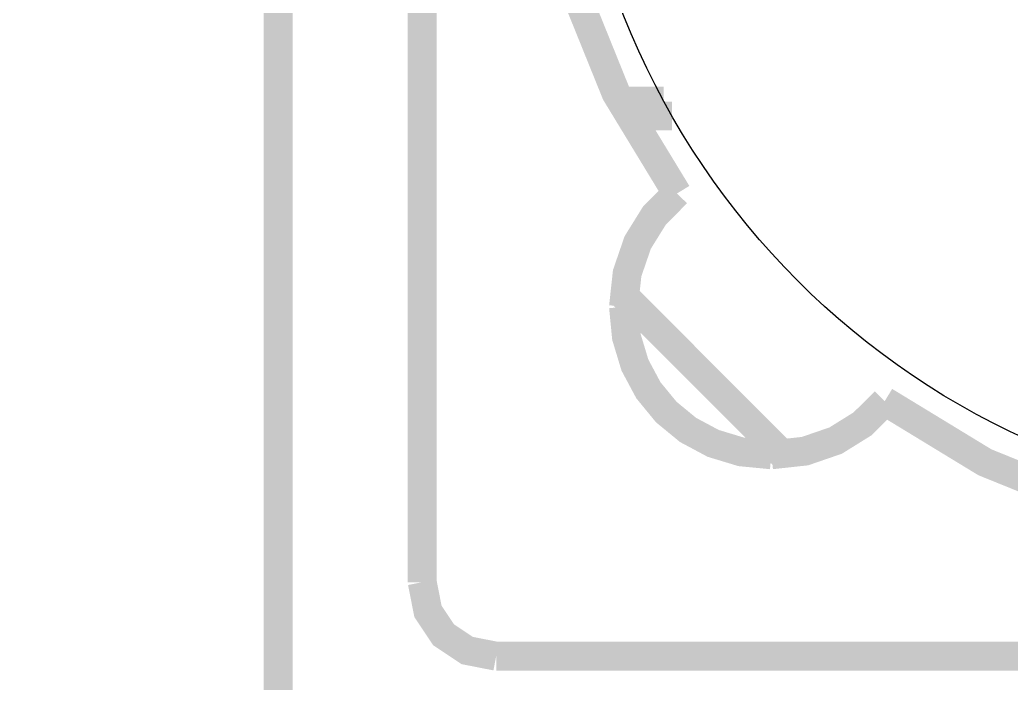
# Model space of a CAD drawing. Header units: millimetres. Extents: x 123.5 to 144.3, y 105.4 to 121.6.
# Drawn here: x 130.917 to 131.46, y 111.134 to 111.497 of the extents above; entities that cross this region are included whole.
import ezdxf

# ---------------------------------------------------------------- set-up
doc = ezdxf.new("R2010")
doc.units = ezdxf.units.MM
doc.layers.add('DESC', color=250, linetype='Continuous')

# ---------------------------------------------------------------- blocks, each defined once
blk = doc.blocks.new('CCRPBoard')
at = {"const_width": 0.008}
for points in [[(131.3134007818693, 112.6152656509165), (131.3134007818693, 113.0861316509165)], [(131.3134007818693, 112.6152656509165), (131.3134007818693, 113.0861316509165)], [(131.3134007818693, 112.6152656509165), (131.3134007818693, 113.0861316509165)], [(131.2474877818693, 112.8806876509165), (131.2734877818692, 112.8806876509165), (131.2734877818692, 112.4709276509165), (130.8824467818692, 112.4709276509165), (130.8824467818692, 112.8806876509165), (130.9084467818693, 112.8806876509165)], [(131.2474877818693, 112.8806876509165), (131.2734877818692, 112.8806876509165), (131.2734877818692, 112.4709276509165), (130.8824467818692, 112.4709276509165), (130.8824467818692, 112.8806876509165), (130.9084467818693, 112.8806876509165)], [(131.2474877818693, 112.8806876509165), (131.2734877818692, 112.8806876509165), (131.2734877818692, 112.4709276509165), (130.8824467818692, 112.4709276509165), (130.8824467818692, 112.8806876509165), (130.9084467818693, 112.8806876509165)], [(131.3441087818693, 112.8506986509165), (131.3467787818693, 112.8150446509165), (131.3545487818693, 112.7814886509165), (131.3670547818693, 112.7505686509165), (131.3839377818693, 112.7228226509165)], [(131.3441087818693, 112.8506986509165), (131.3467787818693, 112.8150446509165), (131.3545487818693, 112.7814886509165), (131.3670547818693, 112.7505686509165), (131.3839377818693, 112.7228226509165)], [(131.3441087818693, 112.8506986509165), (131.3467787818693, 112.8150446509165), (131.3545487818693, 112.7814886509165), (131.3670547818693, 112.7505686509165), (131.3839377818693, 112.7228226509165)], [(131.3687177818693, 112.7483366509165), (131.3802817818693, 112.7483366509165)], [(131.3687177818693, 112.7483366509165), (131.3802817818693, 112.7483366509165)], [(131.3687177818693, 112.7483366509165), (131.3802817818693, 112.7483366509165)], [(131.3825577818693, 112.7442426509165), (131.3708607818693, 112.7442426509165)], [(131.3825577818693, 112.7442426509165), (131.3708607818693, 112.7442426509165)], [(131.3825577818693, 112.7442426509165), (131.3708607818693, 112.7442426509165)], [(131.3691227818693, 112.6914606509165), (131.3701367818693, 112.7007616509165), (131.3730547818693, 112.7092476509165), (131.3776907818693, 112.7167056509165), (131.3838587818693, 112.7229176509165)], [(131.3691227818693, 112.6914606509165), (131.3701367818693, 112.7007616509165), (131.3730547818693, 112.7092476509165), (131.3776907818693, 112.7167056509165), (131.3838587818693, 112.7229176509165)], [(131.3691227818693, 112.6914606509165), (131.3701367818693, 112.7007616509165), (131.3730547818693, 112.7092476509165), (131.3776907818693, 112.7167056509165), (131.3838587818693, 112.7229176509165)], [(131.3692387818693, 112.6945456509165), (131.4131517818693, 112.6506326509165)], [(131.3692387818693, 112.6945456509165), (131.4131517818693, 112.6506326509165)], [(131.3692387818693, 112.6945456509165), (131.4131517818693, 112.6506326509165)], [(131.3691227818693, 112.6914606509165), (131.3699377818693, 112.6830886509165), (131.3722817818692, 112.6753466509165), (131.3760057818693, 112.6683846509165), (131.3809587818693, 112.6623516509165), (131.3869907818693, 112.6573986509165), (131.3939537818692, 112.6536746509165), (131.4016957818693, 112.6513306509165), (131.4100677818693, 112.6505156509165)], [(131.3691227818693, 112.6914606509165), (131.3699377818693, 112.6830886509165), (131.3722817818692, 112.6753466509165), (131.3760057818693, 112.6683846509165), (131.3809587818693, 112.6623516509165), (131.3869907818693, 112.6573986509165), (131.3939537818692, 112.6536746509165), (131.4016957818693, 112.6513306509165), (131.4100677818693, 112.6505156509165)], [(131.3691227818693, 112.6914606509165), (131.3699377818693, 112.6830886509165), (131.3722817818692, 112.6753466509165), (131.3760057818693, 112.6683846509165), (131.3809587818693, 112.6623516509165), (131.3869907818693, 112.6573986509165), (131.3939537818692, 112.6536746509165), (131.4016957818693, 112.6513306509165), (131.4100677818693, 112.6505156509165)], [(131.4415247818692, 112.6652516509165), (131.4353127818692, 112.6590836509165), (131.4278547818693, 112.6544476509165), (131.4193677818693, 112.6515306509165), (131.4100677818693, 112.6505156509165)], [(131.4415247818692, 112.6652516509165), (131.4353127818692, 112.6590836509165), (131.4278547818693, 112.6544476509165), (131.4193677818693, 112.6515306509165), (131.4100677818693, 112.6505156509165)], [(131.4415247818692, 112.6652516509165), (131.4353127818692, 112.6590836509165), (131.4278547818693, 112.6544476509165), (131.4193677818693, 112.6515306509165), (131.4100677818693, 112.6505156509165)], [(131.4414287818693, 112.6653316509165), (131.4691747818692, 112.6484486509165), (131.5000947818693, 112.6359416509165), (131.5336517818693, 112.6281726509165), (131.5693057818692, 112.6255026509165)], [(131.4414287818693, 112.6653316509165), (131.4691747818692, 112.6484486509165), (131.5000947818693, 112.6359416509165), (131.5336517818693, 112.6281726509165), (131.5693057818692, 112.6255026509165)], [(131.4414287818693, 112.6653316509165), (131.4691747818692, 112.6484486509165), (131.5000947818693, 112.6359416509165), (131.5336517818693, 112.6281726509165), (131.5693057818692, 112.6255026509165)], [(131.3134007818693, 112.6152656509165), (131.3149797818693, 112.6072086509165), (131.3193177818692, 112.6007116509165), (131.3258157818693, 112.5963726509165), (131.3338727818692, 112.5947936509165)], [(131.3134007818693, 112.6152656509165), (131.3149797818693, 112.6072086509165), (131.3193177818692, 112.6007116509165), (131.3258157818693, 112.5963726509165), (131.3338727818692, 112.5947936509165)], [(131.3134007818693, 112.6152656509165), (131.3149797818693, 112.6072086509165), (131.3193177818692, 112.6007116509165), (131.3258157818693, 112.5963726509165), (131.3338727818692, 112.5947936509165)], [(131.8047387818692, 112.5947936509165), (131.3338727818692, 112.5947936509165)], [(131.8047387818692, 112.5947936509165), (131.3338727818692, 112.5947936509165)], [(131.8047387818692, 112.5947936509165), (131.3338727818692, 112.5947936509165)]]:
    blk.add_lwpolyline(points, dxfattribs=at)
blk.add_circle((131.5693057818692, 112.8506986509165), 0.214961)
blk.add_circle((131.5693057818692, 112.8506986509165), 0.214961)
blk.add_circle((131.5693057818692, 112.8506986509165), 0.214961)

msp = doc.modelspace()

# ---------------------------------------------------------------- block references
at = {"layer": 'DESC', "xscale": 1.98, "yscale": 1.98, "zscale": 1.98}
msp.add_blockref('CCRPBoard', (-128.8631634284854, -111.7892716414587), dxfattribs=at)

doc.saveas('drawing.dxf')
